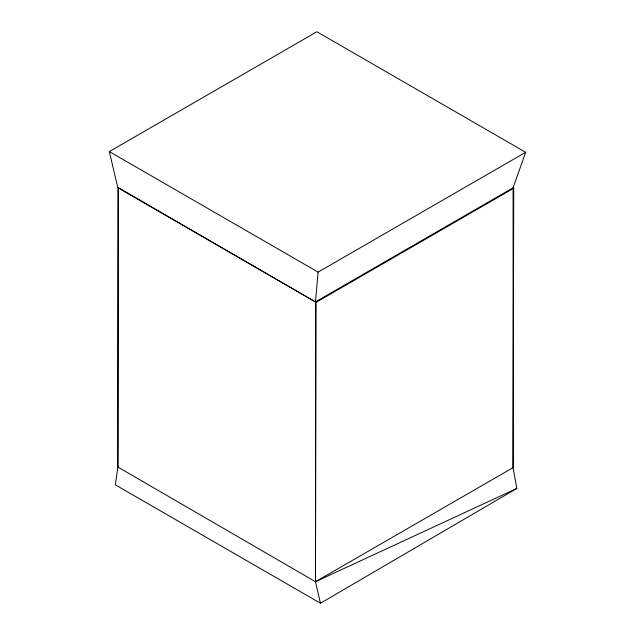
<?xml version="1.0" encoding="UTF-8"?>
<svg xmlns="http://www.w3.org/2000/svg" width="635" height="635" viewBox="0 0 635 635"><rect width="100%" height="100%" fill="white"/><g stroke="black" fill="none" stroke-linecap="round" stroke-linejoin="round"><path stroke-width="0.95" d="M513.088 187.873L513.715 188.238L316.111 302.331L315.476 581.723L320.453 603.25L516.819 488.442L513.088 467.638L513.088 187.793L525.677 152.297L316.881 31.75L109.323 151.582L117.872 187.793L117.872 467.042L115.387 484.854L320.453 603.25M513.715 188.238L513.088 467.638L315.476 581.723L117.872 467.042L118.499 187.65L316.111 302.331M525.677 152.297L318.119 272.121L315.476 301.879L315.476 581.723L516.819 488.442M513.088 187.793L315.476 301.879L117.872 187.793M109.323 151.582L318.119 272.121"/></g></svg>
